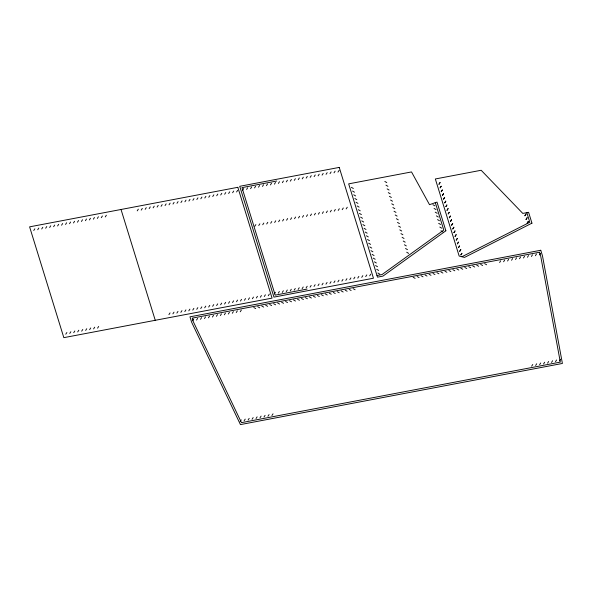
<?xml version="1.0" encoding="UTF-8"?>
<svg xmlns="http://www.w3.org/2000/svg" width="592" height="592" viewBox="0 0 592 592"><rect width="100%" height="100%" fill="white"/><g stroke="black" fill="none" stroke-linecap="round" stroke-linejoin="round"><path stroke-width="0.89" d="M438.931 184.216L440.034 182.521M439.042 184.275L440.093 182.551M441.136 186.214L440.085 187.945L441.24 186.273M441.232 191.667L442.283 189.936M441.284 191.697L442.394 190.002M442.387 195.39L443.489 193.695M442.49 195.456L443.541 193.725M443.534 199.119L444.585 197.388M443.586 199.149L444.696 197.447M444.688 202.841L445.739 201.117M444.74 202.871L445.843 201.176M445.835 206.571L446.938 204.869L445.946 206.63M446.99 210.293L448.04 208.562M447.041 210.323L448.144 208.628M449.187 212.291L448.137 214.015L449.298 212.35M449.291 217.745L450.394 216.043M449.395 217.804L450.445 216.073M450.438 221.467L451.489 219.743M450.49 221.497L451.6 219.802M451.592 225.197L452.643 223.465M451.644 225.226L452.747 223.524M452.739 228.919L453.842 227.224M452.85 228.978L453.901 227.254M453.894 232.641L454.945 230.917M453.946 232.678L455.048 230.976M455.041 236.371L456.092 234.639M455.1 236.4L456.203 234.698M456.195 240.093L457.298 238.398M456.299 240.152L457.35 238.428M457.342 243.823L458.393 242.091M457.401 243.852L458.504 242.15M458.497 247.545L459.599 245.85L458.6 247.604M459.644 251.267L460.754 249.572M459.755 251.334L460.805 249.602M461.849 253.265L460.798 254.997L461.952 253.324M524.86 215.725L525.962 214.023M524.963 215.784L526.014 214.06M526.007 219.447L527.058 217.723M526.059 219.477L527.169 217.782M527.161 223.177L528.212 221.445M527.213 223.206L528.316 221.504M33.744 230.503L34.847 228.808M37.718 229.748L38.82 228.053M41.692 228.993L42.794 227.298M45.665 228.238L46.768 226.544M49.639 227.483L50.742 225.789M53.613 226.729L54.716 225.034M57.587 225.974L58.689 224.279M61.561 225.219L62.663 223.524M65.534 224.464L66.637 222.77M69.508 223.709L70.611 222.015M73.482 222.955L74.585 221.26M77.456 222.2L78.558 220.505M81.43 221.452L82.532 219.75M85.403 220.698L86.506 218.996M89.377 219.943L90.48 218.241M93.351 219.188L94.454 217.486M97.325 218.433L98.427 216.739M101.299 217.678L102.401 215.984M105.272 216.924L106.375 215.229M137.233 210.856L138.343 209.154M141.207 210.101L142.317 208.399M145.181 209.346L146.291 207.644M65.771 334.191L66.881 332.497M149.154 208.591L150.264 206.889M69.745 333.437L70.855 331.742M153.128 207.836L154.238 206.142M73.719 332.682L74.829 330.987M157.102 207.082L158.212 205.387M77.693 331.927L78.803 330.232M161.076 206.327L162.186 204.632M81.666 331.172L82.776 329.478M165.05 205.572L166.16 203.877M85.64 330.425L86.75 328.723M169.023 204.817L170.133 203.123M89.614 329.67L90.724 327.968M172.997 204.062L174.107 202.368M93.588 328.915L94.698 327.213M176.971 203.308L178.081 201.613M97.562 328.16L98.672 326.466M180.945 202.553L182.055 200.858M184.919 201.798L186.029 200.103M188.892 201.043L190.002 199.349M192.866 200.288L193.976 198.594M196.84 199.534L197.95 197.839M200.814 198.779L201.924 197.084M204.788 198.024L205.898 196.329M208.761 197.269L209.871 195.575M212.735 196.514L213.845 194.82M216.709 195.76L217.819 194.065M220.683 195.005L221.793 193.31M224.657 194.25L225.767 192.555M228.63 193.495L229.74 191.801M232.604 192.74L233.714 191.046M236.578 191.986L237.688 190.291M242.616 190.195L243.719 188.5M246.59 189.44L247.693 187.745M250.564 188.685L251.667 186.991M168.927 314.611L170.03 312.909M254.538 187.93L255.64 186.236M172.894 313.856L174.004 312.162M258.512 187.176L259.614 185.481M176.867 313.101L177.977 311.407M262.485 186.421L263.588 184.726M180.841 312.347L181.951 310.652M266.459 185.666L267.562 183.971M184.815 311.592L185.925 309.897M270.433 184.919L271.536 183.217M188.789 310.837L189.899 309.142M274.407 184.164L275.509 182.462M192.763 310.082L193.873 308.388M278.381 183.409L279.483 181.707M196.736 309.327L197.846 307.633M282.354 182.654L283.457 180.96M192.548 320.82L193.658 319.125M200.71 308.573L201.82 306.878M254.775 226.262L255.877 224.568M286.321 181.899L287.431 180.205M196.522 320.065L197.632 318.37M204.684 307.818L205.794 306.123M258.748 225.508L259.851 223.813M290.295 181.145L291.405 179.45M200.496 319.31L201.606 317.615M208.658 307.063L209.768 305.368M262.722 224.753L263.825 223.058M294.268 180.39L295.378 178.695M204.469 318.555L205.579 316.861M212.632 306.308L213.742 304.614M266.696 223.998L267.799 222.303M298.242 179.635L299.352 177.94M208.443 317.8L209.553 316.106M216.605 305.553L217.715 303.859M270.67 223.243L271.772 221.549M302.216 178.88L303.326 177.186M212.417 317.046L213.527 315.351M220.579 304.799L221.689 303.104M274.644 222.496L275.746 220.794M306.19 178.125L307.3 176.431M216.391 316.291L217.501 314.596M224.553 304.044L225.663 302.349M278.617 221.741L279.72 220.039M310.164 177.371L311.274 175.676M220.365 315.543L221.475 313.841M228.527 303.289L229.637 301.594M282.591 220.986L283.694 219.284M314.137 176.616L315.247 174.921M224.338 314.789L225.448 313.087M232.501 302.534L233.611 300.84M286.565 220.231L287.668 218.529M318.111 175.861L319.221 174.166M228.312 314.034L229.422 312.332M236.474 301.779L237.584 300.085M290.539 219.477L291.641 217.782M322.085 175.106L323.195 173.412M232.286 313.279L233.396 311.584M240.448 301.025L241.558 299.33M294.513 218.722L295.615 217.027M326.059 174.351L327.169 172.657M236.26 312.524L237.37 310.83M244.422 300.27L245.532 298.575M298.486 217.967L299.589 216.272M330.033 173.597L331.143 171.902M240.234 311.769L241.344 310.075M248.396 299.515L249.506 297.82M302.46 217.212L303.563 215.518M334.006 172.842L335.116 171.147M252.37 298.76L253.48 297.066M306.434 216.457L307.537 214.763M337.98 172.087L339.09 170.392M256.343 298.005L257.453 296.311M310.408 215.703L311.51 214.008M260.317 297.251L261.427 295.556M314.382 214.948L315.484 213.253M264.291 296.496L265.401 294.801M318.355 214.193L319.458 212.498M268.265 295.748L269.375 294.046M322.329 213.438L323.432 211.744M326.303 212.683L327.406 210.989M274.303 293.95L275.406 292.256M330.277 211.929L331.379 210.234M278.277 293.195L279.38 291.501M334.251 211.174L335.353 209.479M282.251 292.441L283.353 290.746M338.224 210.419L339.327 208.724M286.225 291.686L287.327 289.991M342.198 209.664L343.301 207.97M290.198 290.938L291.301 289.236M346.172 208.909L347.275 207.215M294.172 290.184L295.275 288.482M298.146 289.429L299.249 287.727M302.12 288.674L303.222 286.972M306.094 287.919L307.196 286.225M310.067 287.164L311.17 285.47M314.041 286.41L315.144 284.715M318.015 285.655L319.118 283.96M321.989 284.9L323.091 283.205M325.963 284.145L327.065 282.451M329.936 283.39L331.039 281.696M240.137 421.563L241.24 419.861M333.91 282.636L335.013 280.941M244.104 420.808L245.214 419.106M337.884 281.881L338.987 280.186M248.078 420.054L249.188 418.352M341.858 281.126L342.96 279.431M252.051 419.299L253.161 417.597M345.832 280.371L346.934 278.677M256.025 418.544L257.135 416.849M349.805 279.616L350.908 277.922M259.999 417.789L261.109 416.095M353.779 278.862L354.882 277.167M263.973 417.034L265.083 415.34M357.753 278.107L358.856 276.412M267.947 416.28L269.057 414.585M361.727 277.352L362.829 275.657M271.92 415.525L273.03 413.83M365.701 276.597L366.803 274.903M369.674 275.842L370.777 274.148M499.618 262.515L500.721 260.82M503.592 261.76L504.695 260.066M507.566 261.005L508.669 259.311M511.54 260.251L512.642 258.556M515.514 259.496L516.616 257.801M519.487 258.741L520.59 257.046M523.461 257.986L524.564 256.292M527.435 257.239L528.538 255.537M531.409 256.484L532.511 254.782M535.383 255.729L536.485 254.027M539.349 254.974L540.459 253.272M531.646 366.211L532.756 364.509M535.619 365.456L536.729 363.754M539.593 364.702L540.703 363M543.567 363.947L544.677 362.245M547.541 363.192L548.651 361.497M551.515 362.437L552.625 360.743M555.488 361.682L556.598 359.988M559.462 360.928L560.572 359.233M461.915 256.743L529.803 222.259L526.828 212.646M276.73 181.019L241.987 187.62L275.199 295.127L307.078 289.074M376.986 275.502L382.047 274.54L443.778 230.066L435.246 202.427M484.656 263.655L486.631 264.765M480.682 264.409L482.658 265.519M476.708 265.164L478.684 266.274M472.734 265.919L474.71 267.029M468.76 266.674L470.736 267.784M464.787 267.429L466.762 268.539M460.813 268.183L462.789 269.293M456.839 268.938L458.815 270.048M452.865 269.686L454.841 270.803M448.891 270.44L450.867 271.558M444.918 271.195L446.893 272.305M440.944 271.95L442.92 273.06M436.97 272.705L438.946 273.815M432.996 273.46L434.972 274.57M429.022 274.214L430.998 275.324M425.049 274.969L427.024 276.079M421.075 275.724L423.051 276.834M417.101 276.479L419.077 277.589M413.127 277.234L415.103 278.344M353.121 288.63L355.096 289.74M349.147 289.384L351.123 290.494M345.173 290.139L347.149 291.249M341.199 290.894L343.175 292.004M337.225 291.649L339.201 292.759M333.252 292.404L335.227 293.514M329.278 293.158L331.254 294.268M325.304 293.913L327.28 295.023M321.33 294.668L323.306 295.778M317.356 295.423L319.332 296.533M313.383 296.17L315.358 297.288M309.409 296.925L311.385 298.042M305.435 297.68L307.411 298.79M301.461 298.435L303.437 299.545M297.487 299.189L299.463 300.299M293.514 299.944L295.489 301.054M289.54 300.699L291.516 301.809M285.566 301.454L287.542 302.564M281.592 302.209L283.568 303.319M277.618 302.963L279.594 304.073M273.645 303.718L275.62 304.828M269.671 304.473L271.647 305.583M265.697 305.228L267.673 306.338M261.723 305.983L263.699 307.093M257.749 306.737L259.725 307.847M253.776 307.492L255.751 308.602M432.922 204.699L434.861 205.861M434.069 208.421L436.015 209.583M384.83 181.441L386.776 182.602M435.224 212.151L437.162 213.305M385.984 185.163L387.923 186.325M436.371 215.873L438.317 217.035M387.131 188.892L389.077 190.047M437.525 219.595L439.464 220.757M388.285 192.615L390.224 193.776M438.672 223.325L440.618 224.486M389.432 196.337L391.379 197.499M439.826 227.047L441.765 228.209M390.587 200.066L392.526 201.228M440.973 230.776L442.92 231.931M391.734 203.789L393.68 204.95M392.888 207.518L394.827 208.673M394.035 211.24L395.981 212.402M351.396 187.331L353.343 188.493M395.19 214.97L397.128 216.124M352.551 191.053L354.49 192.215M396.337 218.692L398.283 219.854M353.698 194.783L355.644 195.945M397.491 222.414L399.43 223.576M354.852 198.505L356.791 199.667M398.638 226.144L400.584 227.298M355.999 202.235L357.945 203.389M399.792 229.866L401.731 231.028M357.154 205.957L359.092 207.119M400.939 233.596L402.886 234.75M358.301 209.686L360.247 210.841M402.094 237.318L404.033 238.48M359.455 213.409L361.394 214.57M403.241 241.04L405.187 242.202M360.602 217.131L362.548 218.293M404.395 244.77L406.334 245.932M361.756 220.86L363.695 222.022M405.542 248.492L407.488 249.654M362.903 224.583L364.85 225.744M406.697 252.222L408.635 253.376M364.058 228.312L365.997 229.467M365.205 232.034L367.151 233.196M366.359 235.757L368.298 236.918M367.506 239.486L369.452 240.648M368.661 243.208L370.599 244.37M369.808 246.938L371.754 248.092M370.962 250.66L372.901 251.822M372.109 254.382L374.055 255.544M373.263 258.112L375.202 259.274M374.41 261.834L376.357 262.996M375.565 265.564L377.504 266.718M376.712 269.286L378.658 270.448M377.866 273.008L379.805 274.17M121.027 209.487L155.252 320.294M445.865 230.784L382.943 276.116L377.496 277.152L348.673 183.86L411.514 171.932L429.511 204.677L437 202.094L445.865 230.784M531.942 223.162L464.52 257.409L459.155 256.04L435.342 178.969L481.163 170.267L522.788 213.409L528.589 212.313L531.942 223.162M339.231 167.41L239.723 186.302L273.948 297.11L373.463 278.218L339.231 167.41M237.829 187.309L29.6 226.847L63.832 337.655L272.061 298.116L237.829 187.309M540.748 250.261L189.958 316.831L191.645 322.263L240.441 424.59L562.4 363.458L542.487 255.899L540.748 250.261M539.497 252.244L192.222 318.141L193.362 321.804L241.455 422.658L560.321 362.112L540.703 256.136L539.497 252.244"/></g></svg>
